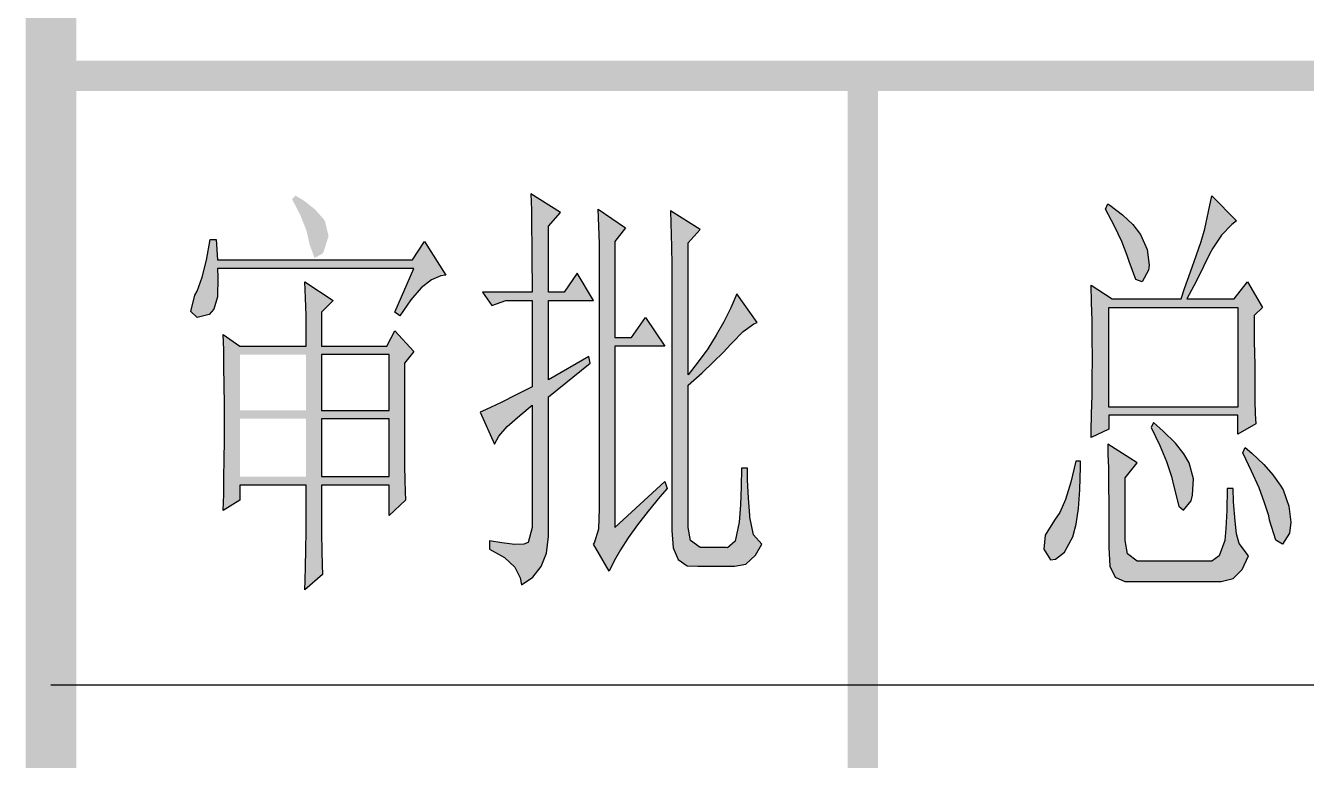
# Model space of a CAD drawing. Header units: millimetres. Extents: x 1121821 to 2245272, y -909469 to -453619.
# Drawn here: x 2245090.76 to 2245103.38, y -909433 to -909425.77 of the extents above; entities that cross this region are included whole.
import ezdxf

# ---------------------------------------------------------------- set-up
doc = ezdxf.new("R2010")
doc.units = ezdxf.units.MM
doc.layers.add('1', color=7, linetype='Continuous')
doc.layers.add('PUB_TEXT', color=7, linetype='Continuous')

msp = doc.modelspace()

# ---------------------------------------------------------------- hatches: boundary and pattern name
at = {"layer": 'PUB_TEXT'}
h = msp.add_hatch(color=7, dxfattribs=at)
h.paths.add_polyline_path([(2245093.707, -909427.696), (2245093.694, -909427.675), (2245093.61, -909427.579), (2245093.501, -909427.493), (2245093.415, -909427.441), (2245093.381, -909427.475), (2245093.462, -909427.631), (2245093.522, -909427.782), (2245093.556, -909427.926), (2245093.603, -909428.056), (2245093.683, -909428.012), (2245093.694, -909427.991), (2245093.741, -909427.84)])
h.paths.add_polyline_path([(2245094.687, -909427.892), (2245094.569, -909428.074), (2245092.646, -909428.074), (2245092.633, -909427.873), (2245092.576, -909427.873), (2245092.539, -909428.077), (2245092.495, -909428.246), (2245092.445, -909428.382), (2245092.425, -909428.423), (2245092.383, -909428.582), (2245092.448, -909428.642), (2245092.565, -909428.614), (2245092.612, -909428.559), (2245092.646, -909428.439), (2245092.651, -909428.249), (2245092.646, -909428.158), (2245094.58, -909428.158), (2245094.395, -909428.59), (2245094.442, -909428.624), (2245094.551, -909428.468), (2245094.655, -909428.35), (2245094.754, -909428.27), (2245094.848, -909428.23), (2245094.895, -909428.225)])
h.paths.add_polyline_path([(2245094.58, -909428.976), (2245094.395, -909428.775), (2245094.314, -909428.924), (2245093.673, -909428.924), (2245093.673, -909428.59), (2245093.788, -909428.475), (2245093.509, -909428.29), (2245093.514, -909428.449), (2245093.519, -909428.621), (2245093.519, -909428.924), (2245092.868, -909428.924), (2245092.703, -909428.809), (2245092.709, -909428.96), (2245092.711, -909429.127), (2245092.714, -909429.307), (2245092.716, -909429.497), (2245092.716, -909429.854), (2245092.714, -909430.042), (2245092.711, -909430.219), (2245092.709, -909430.386), (2245092.703, -909430.542), (2245092.868, -909430.44), (2245092.868, -909430.292), (2245093.519, -909430.292), (2245093.519, -909430.745), (2245093.517, -909430.933), (2245093.514, -909431.095), (2245093.511, -909431.233), (2245093.509, -909431.324), (2245093.683, -909431.175), (2245093.678, -909431.079), (2245093.676, -909430.943), (2245093.673, -909430.766), (2245093.673, -909430.292), (2245094.337, -909430.292), (2245094.337, -909430.592), (2245094.499, -909430.44), (2245094.496, -909430.357), (2245094.494, -909430.245), (2245094.491, -909430.104), (2245094.491, -909429.935), (2245094.489, -909429.737), (2245094.489, -909429.091)])
h.paths.add_polyline_path([(2245094.337, -909429.557), (2245093.673, -909429.557), (2245093.673, -909429.007), (2245094.337, -909429.007)], flags=16)
h.paths.add_polyline_path([(2245094.337, -909429.64), (2245094.337, -909430.209), (2245093.673, -909430.209), (2245093.673, -909429.64)], flags=16)
h.paths.add_polyline_path([(2245093.519, -909429.557), (2245092.868, -909429.557), (2245092.868, -909429.007), (2245093.519, -909429.007)], flags=16)
h.paths.add_polyline_path([(2245093.519, -909429.64), (2245093.519, -909430.209), (2245092.868, -909430.209), (2245092.868, -909429.64)], flags=16)
h.paths.add_polyline_path([(2245096.318, -909429.091), (2245096.305, -909429.025), (2245095.909, -909429.257), (2245095.909, -909428.475), (2245096.352, -909428.475), (2245096.19, -909428.207), (2245096.063, -909428.392), (2245095.909, -909428.392), (2245095.909, -909427.741), (2245096.026, -909427.608), (2245095.734, -909427.425), (2245095.74, -909427.582), (2245095.742, -909427.748), (2245095.745, -909427.926), (2245095.745, -909428.111), (2245095.747, -909428.303), (2245095.747, -909428.392), (2245095.257, -909428.392), (2245095.351, -909428.525), (2245095.489, -909428.475), (2245095.747, -909428.475), (2245095.747, -909429.325), (2245095.583, -909429.408), (2245095.448, -909429.476), (2245095.338, -909429.528), (2245095.257, -909429.565), (2245095.234, -909429.575), (2245095.375, -909429.891), (2245095.419, -909429.812), (2245095.502, -909429.716), (2245095.625, -909429.607), (2245095.747, -909429.507), (2245095.747, -909430.709), (2245095.708, -909430.857), (2245095.664, -909430.876), (2245095.578, -909430.878), (2245095.448, -909430.863), (2245095.328, -909430.842), (2245095.328, -909430.925), (2245095.474, -909431.006), (2245095.575, -909431.1), (2245095.63, -909431.207), (2245095.641, -909431.274), (2245095.755, -909431.199), (2245095.836, -909431.095), (2245095.888, -909430.962), (2245095.909, -909430.798), (2245095.909, -909429.424)])
h.paths.add_polyline_path([(2245096.563, -909428.924), (2245097.053, -909428.924), (2245096.865, -909428.642), (2245096.725, -909428.84), (2245096.563, -909428.84), (2245096.563, -909427.892), (2245096.667, -909427.759), (2245096.399, -909427.574), (2245096.404, -909427.743), (2245096.409, -909427.918), (2245096.412, -909428.1), (2245096.412, -909430.524), (2245096.404, -909430.725), (2245096.362, -909430.86), (2245096.352, -909430.876), (2245096.506, -909431.142), (2245096.555, -909431.04), (2245096.618, -909430.93), (2245096.693, -909430.813), (2245096.785, -909430.685), (2245096.889, -909430.55), (2245097.006, -909430.407), (2245097.077, -909430.326), (2245097.053, -909430.258), (2245096.563, -909430.709)])
h.paths.add_polyline_path([(2245097.421, -909429.187), (2245097.535, -909429.08), (2245097.629, -909428.986), (2245097.705, -909428.905), (2245097.718, -909428.892), (2245097.827, -909428.78), (2245097.931, -909428.705), (2245097.963, -909428.692), (2245097.765, -909428.408), (2245097.705, -909428.546), (2245097.637, -909428.684), (2245097.561, -909428.817), (2245097.478, -909428.95), (2245097.384, -909429.08), (2245097.285, -909429.208), (2245097.285, -909427.907), (2245097.402, -909427.774), (2245097.11, -909427.592), (2245097.121, -909427.946), (2245097.123, -909428.124), (2245097.123, -909430.74), (2245097.136, -909430.912), (2245097.186, -909431.027), (2245097.275, -909431.087), (2245097.379, -909431.092), (2245097.741, -909431.092), (2245097.851, -909431.071), (2245097.947, -909430.983), (2245098.009, -909430.876), (2245097.929, -909430.784), (2245097.892, -909430.61), (2245097.892, -909430.592), (2245097.877, -909430.422), (2245097.869, -909430.242), (2245097.869, -909430.125), (2245097.809, -909430.125), (2245097.806, -909430.31), (2245097.801, -909430.487), (2245097.788, -909430.657), (2245097.746, -909430.844), (2245097.673, -909430.91), (2245097.658, -909430.907), (2245097.402, -909430.907), (2245097.308, -909430.839), (2245097.285, -909430.709), (2245097.285, -909429.307)])
h = msp.add_hatch(color=7, dxfattribs=at)
h.paths.add_polyline_path([(2245102.639, -909427.727), (2245102.686, -909427.689), (2245102.444, -909427.442), (2245102.411, -909427.599), (2245102.373, -909427.77), (2245102.34, -909427.893), (2245102.288, -909428.035), (2245102.235, -909428.192), (2245102.174, -909428.358), (2245102.141, -909428.457), (2245101.462, -909428.457), (2245101.254, -909428.324), (2245101.258, -909428.495), (2245101.263, -909428.671), (2245101.263, -909428.851), (2245101.268, -909429.036), (2245101.268, -909429.06), (2245101.263, -909429.235), (2245101.263, -909429.411), (2245101.258, -909429.591), (2245101.254, -909429.766), (2245101.254, -909429.823), (2245101.429, -909429.743), (2245101.429, -909429.605), (2245102.7, -909429.605), (2245102.7, -909429.79), (2245102.876, -909429.691), (2245102.871, -909429.591), (2245102.866, -909429.463), (2245102.866, -909429.107), (2245102.861, -909428.879), (2245102.861, -909428.623), (2245102.942, -909428.543), (2245102.795, -909428.291), (2245102.662, -909428.457), (2245102.197, -909428.457), (2245102.288, -909428.287), (2245102.363, -909428.139), (2245102.425, -909428.011), (2245102.454, -909427.959), (2245102.539, -909427.831)])
h.paths.add_polyline_path([(2245102.7, -909428.543), (2245102.7, -909429.524), (2245101.429, -909429.524), (2245101.429, -909428.543)], flags=16)
h.paths.add_polyline_path([(2245101.742, -909427.826), (2245101.666, -909427.727), (2245101.562, -909427.632), (2245101.439, -909427.537), (2245101.42, -909427.523), (2245101.396, -909427.575), (2245101.486, -909427.741), (2245101.557, -909427.893), (2245101.609, -909428.03), (2245101.628, -909428.092), (2245101.695, -909428.268), (2245101.756, -909428.291), (2245101.818, -909428.177), (2245101.827, -909428.125), (2245101.808, -909427.973)], flags=17)
h.paths.add_polyline_path([(2245103.118, -909430.293), (2245103.046, -909430.193), (2245102.956, -909430.089), (2245102.838, -909429.98), (2245102.771, -909429.923), (2245102.748, -909429.975), (2245102.833, -909430.155), (2245102.909, -909430.321), (2245102.961, -909430.468), (2245103.004, -909430.596), (2245103.013, -909430.639), (2245103.075, -909430.834), (2245103.141, -909430.876), (2245103.208, -909430.767), (2245103.222, -909430.658), (2245103.203, -909430.502), (2245103.146, -909430.34)])
h.paths.add_polyline_path([(2245102.221, -909430.075), (2245102.169, -909429.985), (2245102.084, -909429.88), (2245101.965, -909429.762), (2245101.87, -909429.676), (2245101.846, -909429.724), (2245101.932, -909429.904), (2245101.998, -909430.06), (2245102.046, -909430.208), (2245102.069, -909430.307), (2245102.117, -909430.502), (2245102.164, -909430.54), (2245102.24, -909430.449), (2245102.254, -909430.392), (2245102.264, -909430.231)])
h.paths.add_polyline_path([(2245101.13, -909430.525), (2245101.144, -909430.34), (2245101.149, -909430.113), (2245101.149, -909430.056), (2245101.102, -909430.056), (2245101.054, -909430.264), (2245101.002, -909430.435), (2245100.945, -909430.563), (2245100.893, -909430.639), (2245100.803, -909430.786), (2245100.789, -909430.924), (2245100.855, -909431.028), (2245100.903, -909431.023), (2245100.993, -909430.952), (2245101.078, -909430.796), (2245101.078, -909430.791), (2245101.107, -909430.677)])
h.paths.add_polyline_path([(2245101.59, -909430.838), (2245101.59, -909430.222), (2245101.709, -909430.075), (2245101.42, -909429.89), (2245101.42, -909429.989), (2245101.424, -909430.122), (2245101.424, -909430.288), (2245101.429, -909430.487), (2245101.429, -909430.909), (2245101.439, -909431.09), (2245101.491, -909431.199), (2245101.586, -909431.242), (2245102.534, -909431.242), (2245102.653, -909431.213), (2245102.743, -909431.123), (2245102.805, -909430.99), (2245102.714, -909430.867), (2245102.686, -909430.772), (2245102.672, -909430.649), (2245102.658, -909430.459), (2245102.653, -909430.326), (2245102.596, -909430.326), (2245102.591, -909430.544), (2245102.582, -909430.72), (2245102.572, -909430.838), (2245102.515, -909430.99), (2245102.444, -909431.042), (2245101.709, -909431.042), (2245101.614, -909430.971)])
h.paths.add_polyline_path([(2245105.777, -909428.106), (2245106.873, -909428.106), (2245106.664, -909427.807), (2245106.513, -909428.026), (2245104.52, -909428.026), (2245104.611, -909428.158), (2245104.729, -909428.121), (2245104.848, -909428.106), (2245105.602, -909428.106), (2245105.602, -909430.838), (2245104.354, -909430.838), (2245104.449, -909430.976), (2245104.563, -909430.933), (2245104.682, -909430.924), (2245107.025, -909430.924), (2245106.802, -909430.606), (2245106.641, -909430.838), (2245105.777, -909430.838)])
h.paths.add_polyline_path([(2245109.001, -909428.789), (2245109.494, -909428.789), (2245109.304, -909428.524), (2245109.176, -909428.709), (2245109.001, -909428.709), (2245109.001, -909427.874), (2245109.172, -909427.831), (2245109.3, -909427.807), (2245109.395, -909427.793), (2245109.423, -909427.793), (2245109.271, -909427.49), (2245109.2, -909427.561), (2245109.096, -909427.632), (2245108.958, -909427.708), (2245108.887, -909427.741), (2245108.749, -909427.798), (2245108.626, -909427.845), (2245108.508, -909427.883), (2245108.398, -909427.917), (2245108.361, -909427.926), (2245108.361, -909427.992), (2245108.522, -909427.969), (2245108.655, -909427.945), (2245108.768, -909427.926), (2245108.854, -909427.907), (2245108.854, -909428.709), (2245108.27, -909428.709), (2245108.361, -909428.841), (2245108.465, -909428.789), (2245108.816, -909428.789), (2245108.797, -909428.941), (2245108.768, -909429.102), (2245108.73, -909429.273), (2245108.688, -909429.453), (2245108.64, -909429.643), (2245108.598, -909429.795), (2245108.55, -909429.947), (2245108.498, -909430.103), (2245108.441, -909430.264), (2245108.375, -909430.421), (2245108.308, -909430.582), (2245108.28, -909430.639), (2245108.304, -909430.691), (2245108.379, -909430.568), (2245108.455, -909430.435), (2245108.527, -909430.298), (2245108.593, -909430.155), (2245108.655, -909430.004), (2245108.716, -909429.842), (2245108.773, -909429.676), (2245108.825, -909429.506), (2245108.854, -909429.406), (2245108.854, -909429.643), (2245108.849, -909429.861), (2245108.849, -909430.805), (2245108.844, -909430.957), (2245108.844, -909431.104), (2245108.84, -909431.232), (2245108.84, -909431.341), (2245109.015, -909431.223), (2245109.015, -909431.161), (2245109.01, -909431.076), (2245109.01, -909430.838), (2245109.006, -909430.687), (2245109.006, -909429.605), (2245109.001, -909429.321), (2245109.001, -909429.192), (2245109.096, -909429.325), (2245109.167, -909429.468), (2245109.224, -909429.615), (2245109.238, -909429.657), (2245109.3, -909429.795), (2245109.366, -909429.752), (2245109.376, -909429.724), (2245109.404, -909429.567), (2245109.361, -909429.42), (2245109.352, -909429.406), (2245109.276, -909429.325), (2245109.172, -909429.235), (2245109.039, -909429.15), (2245109.001, -909429.126)])
h.paths.add_polyline_path([(2245110.78, -909428.524), (2245110.775, -909428.324), (2245110.775, -909427.926), (2245110.879, -909427.826), (2245110.718, -909427.589), (2245110.613, -909427.741), (2245109.76, -909427.741), (2245109.584, -909427.589), (2245109.589, -909427.77), (2245109.589, -909427.77), (2245109.594, -909427.945), (2245109.598, -909428.125), (2245109.598, -909428.5), (2245109.594, -909428.68), (2245109.594, -909428.856), (2245109.589, -909429.036), (2245109.584, -909429.093), (2245109.75, -909428.989), (2245109.75, -909428.789), (2245110.623, -909428.789), (2245110.623, -909429.007), (2245110.789, -909428.922), (2245110.784, -909428.823), (2245110.78, -909428.69)])
h.paths.add_polyline_path([(2245110.623, -909428.709), (2245109.75, -909428.709), (2245109.75, -909427.826), (2245110.623, -909427.826)], flags=16)
h.paths.add_polyline_path([(2245110.775, -909429.126), (2245110.647, -909429.306), (2245109.432, -909429.306), (2245109.527, -909429.439), (2245109.632, -909429.392), (2245110.101, -909429.392), (2245110.101, -909430.122), (2245109.504, -909430.122), (2245109.598, -909430.26), (2245109.703, -909430.208), (2245110.101, -909430.208), (2245110.101, -909430.99), (2245109.262, -909430.99), (2245109.352, -909431.123), (2245109.47, -909431.085), (2245109.584, -909431.076), (2245111.045, -909431.076), (2245110.846, -909430.791), (2245110.704, -909430.99), (2245110.248, -909430.99), (2245110.248, -909430.208), (2245110.903, -909430.208), (2245110.718, -909429.942), (2245110.59, -909430.122), (2245110.248, -909430.122), (2245110.248, -909429.392), (2245110.96, -909429.392)])
h.paths.add_polyline_path([(2245112.608, -909428.306), (2245112.703, -909428.206), (2245112.447, -909428.026), (2245112.447, -909428.116), (2245112.452, -909428.244), (2245112.452, -909428.405), (2245112.457, -909428.604), (2245112.457, -909429.672), (2245112.452, -909429.852), (2245112.452, -909430.018), (2245112.447, -909430.174), (2245112.447, -909430.359), (2245112.608, -909430.222)], flags=17)
h.paths.add_polyline_path([(2245113.064, -909429.031), (2245113.068, -909428.827), (2245113.073, -909428.614), (2245113.078, -909428.386), (2245113.078, -909427.898), (2245113.073, -909427.755), (2245113.168, -909427.641), (2245112.912, -909427.456), (2245112.917, -909427.58), (2245112.917, -909427.722), (2245112.921, -909427.888), (2245112.921, -909428.804), (2245112.917, -909428.993), (2245112.912, -909429.178), (2245112.893, -909429.529), (2245112.879, -909429.7), (2245112.86, -909429.866), (2245112.845, -909430.023), (2245112.841, -909430.041), (2245112.817, -909430.189), (2245112.779, -909430.331), (2245112.732, -909430.478), (2245112.675, -909430.62), (2245112.604, -909430.762), (2245112.528, -909430.9), (2245112.438, -909431.042), (2245112.338, -909431.18), (2245112.248, -909431.289), (2245112.257, -909431.341), (2245112.371, -909431.242), (2245112.475, -909431.137), (2245112.575, -909431.028), (2245112.66, -909430.905), (2245112.736, -909430.777), (2245112.803, -909430.639), (2245112.864, -909430.497), (2245112.912, -909430.345), (2245112.945, -909430.212), (2245112.969, -909430.108), (2245112.988, -909429.989), (2245113.002, -909429.861), (2245113.021, -909429.719), (2245113.035, -909429.567), (2245113.045, -909429.401), (2245113.054, -909429.221)])
h.paths.add_polyline_path([(2245113.495, -909428.675), (2245113.97, -909428.675), (2245113.97, -909430.957), (2245113.965, -909431.142), (2245113.96, -909431.332), (2245113.96, -909431.374), (2245114.136, -909431.275), (2245114.126, -909430.924), (2245114.121, -909430.758), (2245114.121, -909428.675), (2245114.624, -909428.675), (2245114.624, -909430.108), (2245114.596, -909430.264), (2245114.567, -909430.274), (2245114.468, -909430.279), (2245114.325, -909430.264), (2245114.297, -909430.26), (2245114.297, -909430.326), (2245114.425, -909430.388), (2245114.51, -909430.483), (2245114.553, -909430.62), (2245114.553, -909430.639), (2245114.662, -909430.54), (2245114.738, -909430.416), (2245114.771, -909430.269), (2245114.776, -909430.189), (2245114.776, -909428.742), (2245114.871, -909428.657), (2245114.705, -909428.424), (2245114.591, -909428.59), (2245114.121, -909428.59), (2245114.121, -909427.86), (2245114.951, -909427.86), (2245114.743, -909427.556), (2245114.577, -909427.774), (2245113.225, -909427.774), (2245113.329, -909427.907), (2245113.443, -909427.869), (2245113.552, -909427.86), (2245113.97, -909427.86), (2245113.97, -909428.59), (2245113.505, -909428.59), (2245113.329, -909428.443), (2245113.334, -909428.566), (2245113.339, -909428.713), (2245113.339, -909429.064), (2245113.343, -909429.273), (2245113.343, -909429.956), (2245113.339, -909430.146), (2245113.339, -909430.317), (2245113.334, -909430.473), (2245113.334, -909430.615), (2245113.329, -909430.672), (2245113.495, -909430.573)])

# ---------------------------------------------------------------- linework, layer by layer
at = {"color": 7}
for points in [[(2245095.328, -909430.842), (2245095.328, -909430.925), (2245095.474, -909431.006), (2245095.575, -909431.1), (2245095.63, -909431.207), (2245095.641, -909431.274), (2245095.755, -909431.199), (2245095.836, -909431.095), (2245095.888, -909430.962), (2245095.909, -909430.798), (2245095.909, -909429.424), (2245096.318, -909429.091), (2245096.305, -909429.025), (2245095.909, -909429.257), (2245095.909, -909428.475), (2245096.352, -909428.475), (2245096.19, -909428.207), (2245096.063, -909428.392), (2245095.909, -909428.392), (2245095.909, -909427.741), (2245096.026, -909427.608), (2245095.734, -909427.425), (2245095.74, -909427.582), (2245095.742, -909427.748), (2245095.745, -909427.926), (2245095.745, -909428.111), (2245095.747, -909428.303), (2245095.747, -909428.392), (2245095.257, -909428.392), (2245095.351, -909428.525), (2245095.489, -909428.475), (2245095.747, -909428.475), (2245095.747, -909429.325), (2245095.583, -909429.408), (2245095.448, -909429.476), (2245095.338, -909429.528), (2245095.257, -909429.565), (2245095.234, -909429.575), (2245095.375, -909429.891), (2245095.419, -909429.812), (2245095.502, -909429.716), (2245095.625, -909429.607), (2245095.747, -909429.507), (2245095.747, -909430.709), (2245095.708, -909430.857), (2245095.664, -909430.876), (2245095.578, -909430.878), (2245095.448, -909430.863)], [(2245102.871, -909429.591), (2245102.876, -909429.691), (2245102.7, -909429.79), (2245102.7, -909429.605), (2245101.429, -909429.605), (2245101.429, -909429.743), (2245101.254, -909429.823), (2245101.254, -909429.766), (2245101.258, -909429.591), (2245101.263, -909429.411), (2245101.263, -909429.235), (2245101.268, -909429.06), (2245101.268, -909429.036), (2245101.263, -909428.851), (2245101.263, -909428.671), (2245101.258, -909428.495), (2245101.254, -909428.324), (2245101.462, -909428.457), (2245102.141, -909428.457), (2245102.174, -909428.358), (2245102.235, -909428.192), (2245102.288, -909428.035), (2245102.34, -909427.893), (2245102.373, -909427.77), (2245102.411, -909427.599), (2245102.444, -909427.442), (2245102.686, -909427.689), (2245102.639, -909427.727), (2245102.539, -909427.831), (2245102.454, -909427.959), (2245102.425, -909428.011), (2245102.363, -909428.139), (2245102.288, -909428.287), (2245102.197, -909428.457), (2245102.662, -909428.457), (2245102.795, -909428.291), (2245102.942, -909428.543), (2245102.861, -909428.623), (2245102.861, -909428.879), (2245102.866, -909429.107), (2245102.866, -909429.463)], [(2245096.618, -909430.93), (2245096.555, -909431.04), (2245096.506, -909431.142), (2245096.352, -909430.876), (2245096.362, -909430.86), (2245096.404, -909430.725), (2245096.412, -909430.524), (2245096.412, -909428.1), (2245096.409, -909427.918), (2245096.404, -909427.743), (2245096.399, -909427.574), (2245096.667, -909427.759), (2245096.563, -909427.892), (2245096.563, -909428.84), (2245096.725, -909428.84), (2245096.865, -909428.642), (2245097.053, -909428.924), (2245096.563, -909428.924), (2245096.563, -909430.709), (2245097.053, -909430.258), (2245097.077, -909430.326), (2245097.006, -909430.407), (2245096.889, -909430.55), (2245096.785, -909430.685), (2245096.693, -909430.813)], [(2245097.673, -909430.91), (2245097.658, -909430.907), (2245097.402, -909430.907), (2245097.308, -909430.839), (2245097.285, -909430.709), (2245097.285, -909429.307), (2245097.421, -909429.187), (2245097.535, -909429.08), (2245097.629, -909428.986), (2245097.705, -909428.905), (2245097.718, -909428.892), (2245097.827, -909428.78), (2245097.931, -909428.705), (2245097.963, -909428.692), (2245097.765, -909428.408), (2245097.705, -909428.546), (2245097.637, -909428.684), (2245097.561, -909428.817), (2245097.478, -909428.95), (2245097.384, -909429.08), (2245097.285, -909429.208), (2245097.285, -909427.907), (2245097.402, -909427.774), (2245097.11, -909427.592), (2245097.121, -909427.946), (2245097.123, -909428.124), (2245097.123, -909430.74), (2245097.136, -909430.912), (2245097.186, -909431.027), (2245097.275, -909431.087), (2245097.379, -909431.092), (2245097.741, -909431.092), (2245097.851, -909431.071), (2245097.947, -909430.983), (2245098.009, -909430.876), (2245097.929, -909430.784), (2245097.892, -909430.61), (2245097.892, -909430.592), (2245097.877, -909430.422), (2245097.869, -909430.242), (2245097.869, -909430.125), (2245097.809, -909430.125), (2245097.806, -909430.31), (2245097.801, -909430.487), (2245097.788, -909430.657), (2245097.746, -909430.844)], [(2245101.486, -909427.741), (2245101.396, -909427.575), (2245101.42, -909427.523), (2245101.439, -909427.537), (2245101.562, -909427.632), (2245101.666, -909427.727), (2245101.742, -909427.826), (2245101.808, -909427.973), (2245101.827, -909428.125), (2245101.818, -909428.177), (2245101.756, -909428.291), (2245101.695, -909428.268), (2245101.628, -909428.092), (2245101.609, -909428.03), (2245101.557, -909427.893)], [(2245092.646, -909428.074), (2245094.569, -909428.074), (2245094.687, -909427.892), (2245094.895, -909428.225), (2245094.848, -909428.23), (2245094.754, -909428.27), (2245094.655, -909428.35), (2245094.551, -909428.468), (2245094.442, -909428.624), (2245094.395, -909428.59), (2245094.58, -909428.158), (2245092.646, -909428.158), (2245092.651, -909428.249), (2245092.646, -909428.439), (2245092.612, -909428.559), (2245092.565, -909428.614), (2245092.448, -909428.642), (2245092.383, -909428.582), (2245092.425, -909428.423), (2245092.445, -909428.382), (2245092.495, -909428.246), (2245092.539, -909428.077), (2245092.576, -909427.873), (2245092.633, -909427.873)], [(2245094.496, -909430.357), (2245094.499, -909430.44), (2245094.337, -909430.592), (2245094.337, -909430.292), (2245093.673, -909430.292), (2245093.673, -909430.766), (2245093.676, -909430.943), (2245093.678, -909431.079), (2245093.683, -909431.175), (2245093.509, -909431.324), (2245093.511, -909431.233), (2245093.514, -909431.095), (2245093.517, -909430.933), (2245093.519, -909430.745), (2245093.519, -909430.292), (2245092.868, -909430.292), (2245092.868, -909430.44), (2245092.703, -909430.542), (2245092.709, -909430.386), (2245092.711, -909430.219), (2245092.714, -909430.042), (2245092.716, -909429.854), (2245092.716, -909429.497), (2245092.714, -909429.307), (2245092.711, -909429.127), (2245092.709, -909428.96), (2245092.703, -909428.809), (2245092.868, -909428.924), (2245093.519, -909428.924), (2245093.519, -909428.621), (2245093.514, -909428.449), (2245093.509, -909428.29), (2245093.788, -909428.475), (2245093.673, -909428.59), (2245093.673, -909428.924), (2245094.314, -909428.924), (2245094.395, -909428.775), (2245094.58, -909428.976), (2245094.489, -909429.091), (2245094.489, -909429.737), (2245094.491, -909429.935), (2245094.491, -909430.104), (2245094.494, -909430.245)], [(2245101.429, -909429.524), (2245101.429, -909428.543), (2245102.7, -909428.543), (2245102.7, -909429.524)], [(2245094.337, -909429.007), (2245093.673, -909429.007), (2245093.673, -909429.557), (2245094.337, -909429.557)], [(2245094.337, -909429.64), (2245093.673, -909429.64), (2245093.673, -909430.209), (2245094.337, -909430.209)], [(2245101.932, -909429.904), (2245101.998, -909430.06), (2245102.046, -909430.208), (2245102.069, -909430.307), (2245102.117, -909430.502), (2245102.164, -909430.54), (2245102.24, -909430.449), (2245102.254, -909430.392), (2245102.264, -909430.231), (2245102.221, -909430.075), (2245102.169, -909429.985), (2245102.084, -909429.88), (2245101.965, -909429.762), (2245101.87, -909429.676), (2245101.846, -909429.724)], [(2245101.42, -909429.989), (2245101.424, -909430.122), (2245101.424, -909430.288), (2245101.429, -909430.487), (2245101.429, -909430.909), (2245101.439, -909431.09), (2245101.491, -909431.199), (2245101.586, -909431.242), (2245102.534, -909431.242), (2245102.653, -909431.213), (2245102.743, -909431.123), (2245102.805, -909430.99), (2245102.714, -909430.867), (2245102.686, -909430.772), (2245102.672, -909430.649), (2245102.658, -909430.459), (2245102.653, -909430.326), (2245102.596, -909430.326), (2245102.591, -909430.544), (2245102.582, -909430.72), (2245102.572, -909430.838), (2245102.515, -909430.99), (2245102.444, -909431.042), (2245101.709, -909431.042), (2245101.614, -909430.971), (2245101.59, -909430.838), (2245101.59, -909430.222), (2245101.709, -909430.075), (2245101.42, -909429.89)], [(2245102.909, -909430.321), (2245102.833, -909430.155), (2245102.748, -909429.975), (2245102.771, -909429.923), (2245102.838, -909429.98), (2245102.956, -909430.089), (2245103.046, -909430.193), (2245103.118, -909430.293), (2245103.146, -909430.34), (2245103.203, -909430.502), (2245103.222, -909430.658), (2245103.208, -909430.767), (2245103.141, -909430.876), (2245103.075, -909430.834), (2245103.013, -909430.639), (2245103.004, -909430.596), (2245102.961, -909430.468)], [(2245101.078, -909430.796), (2245101.078, -909430.791), (2245101.107, -909430.677), (2245101.13, -909430.525), (2245101.144, -909430.34), (2245101.149, -909430.113), (2245101.149, -909430.056), (2245101.102, -909430.056), (2245101.054, -909430.264), (2245101.002, -909430.435), (2245100.945, -909430.563), (2245100.893, -909430.639), (2245100.803, -909430.786), (2245100.789, -909430.924), (2245100.855, -909431.028), (2245100.903, -909431.023), (2245100.993, -909430.952)]]:
    msp.add_lwpolyline(points, close=True, dxfattribs=at)
at = {"layer": '1', "color": 7}
msp.add_line((2245091.006, -909432.261), (2245153.006, -909432.261), dxfattribs=at)
at = {"layer": '1', "color": 7, "const_width": 0.5}
for points in [[(2245091.006, -909468.261), (2245271.006, -909468.261), (2245271.006, -909308.261), (2245091.006, -909308.261)], [(2245091.006, -909410.261), (2245271.006, -909410.261), (2245271.006, -909468.261), (2245091.006, -909468.261)]]:
    msp.add_lwpolyline(points, close=True, dxfattribs=at)
at = {"layer": '1', "color": 7, "const_width": 0.3}
for points in [[(2245091.006, -909426.261), (2245271.006, -909426.261)], [(2245099.006, -909426.261), (2245099.006, -909468.261)]]:
    msp.add_lwpolyline(points, dxfattribs=at)

doc.saveas('drawing.dxf')
